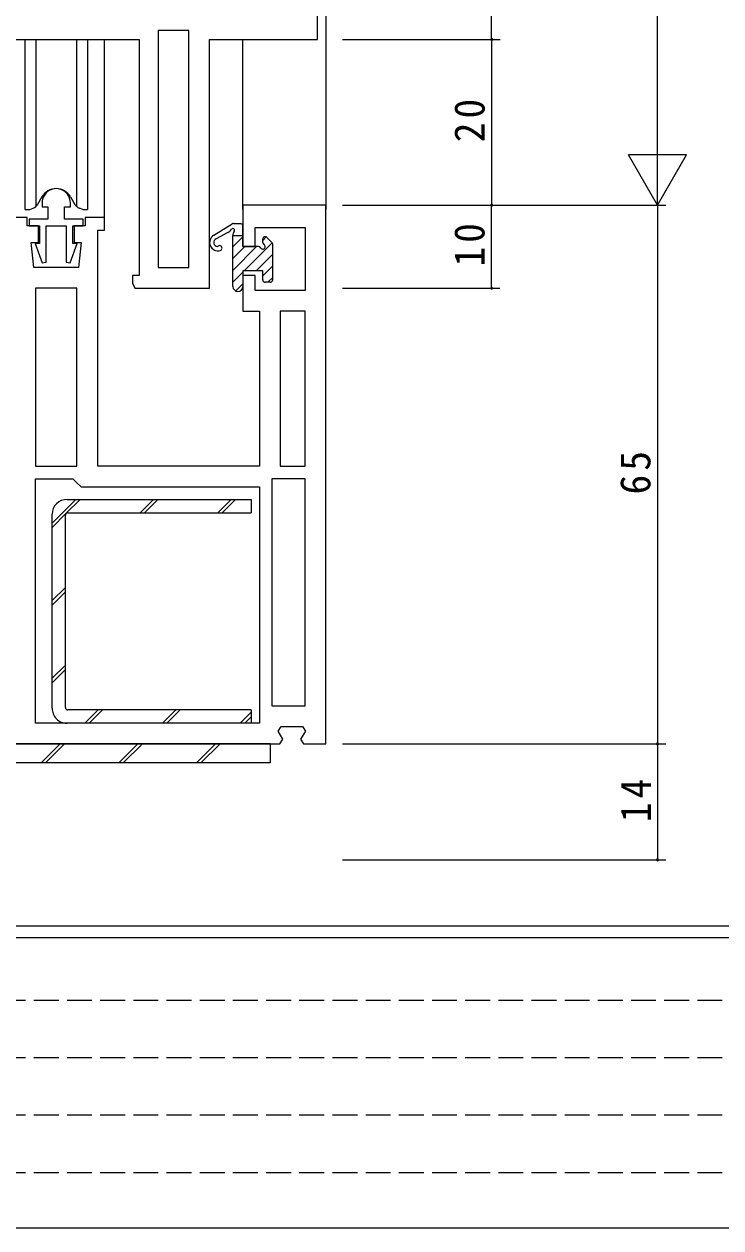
# Model space of a CAD drawing. Units: millimetres on the paper. Extents: x -420 to 373, y -297 to 267.
# Drawn here: x -290.3 to -206.3, y -297 to -151.7 of the extents above; entities that cross this region are included whole.
import ezdxf

# ---------------------------------------------------------------- set-up
doc = ezdxf.new("R2010")
doc.units = ezdxf.units.MM
doc.linetypes.add('DASHED3', pattern=[4, 3, -1])
for name, color, linetype, lineweight in [('0-1_YKK_ZWAK', 7, 'Continuous', 9), ('0-3_YKK_12', 2, 'Continuous', 9), ('0-4_YKK_D', 6, 'Continuous', 9), ('0-6_YKK_13', 4, 'Continuous', 9), ('0-7_YKK_11', 7, 'Continuous', 9)]:
    doc.layers.add(name, color=color, linetype=linetype, lineweight=lineweight)
doc.styles.add('ＭＳ ゴシック', font='')
doc.styles.get('ＭＳ ゴシック').set_extended_font_data('MS Gothic')

msp = doc.modelspace()

# ---------------------------------------------------------------- linework, layer by layer
at = {"layer": '0-1_YKK_ZWAK'}
for p, q in [((352.3, -260.6), (-417.7, -260.6)), ((314.5, -262), (-417.7, -262)), ((-417.7, -297), (314.5, -297))]:
    msp.add_line(p, q, dxfattribs=at)
at = {"layer": '0-1_YKK_ZWAK', "linetype": 'DASHED3'}
for p, q in [((-413.101, -269.512), (-164.909, -269.512)), ((-413.101, -276.441), (-164.909, -276.441)), ((-413.101, -283.37), (-164.909, -283.37)), ((-413.101, -290.298), (-164.909, -290.298))]:
    msp.add_line(p, q, dxfattribs=at)
at = {"layer": '0-3_YKK_12'}
for p, q in [((-253.907, 0.482), (-253.911, -174.099)), ((-280.611, -175.599), (-280.611, -153.599)), ((-263.903, -174.099), (-263.903, -153.599))]:
    msp.add_line(p, q, dxfattribs=at)
at = {"layer": '0-4_YKK_D'}
for p, q in [((-213.911, -166.599), (-213.911, 169.401)), ((-233.911, -153.599), (-233.911, -93.599)), ((-251.911, -153.599), (-232.903, -153.599)), ((-251.911, -153.599), (-232.911, -153.599)), ((-233.903, -173.599), (-233.903, -153.599)), ((-213.911, -173.599), (-213.911, -161.474)), ((-213.911, -173.599), (-217.411, -167.536)), ((-210.411, -167.536), (-217.411, -167.536)), ((-213.911, -173.599), (-210.411, -167.536)), ((-251.911, -173.599), (-232.903, -173.599)), ((-251.911, -173.599), (-212.911, -173.599)), ((-251.911, -173.599), (-232.911, -173.599)), ((-251.911, -173.599), (-212.911, -173.599)), ((-233.911, -183.599), (-233.911, -173.599)), ((-213.911, -173.599), (-213.911, -238.599)), ((-251.911, -183.599), (-232.911, -183.599)), ((-251.911, -238.599), (-212.911, -238.599)), ((-251.911, -238.599), (-212.911, -238.599)), ((-213.911, -238.599), (-213.911, -252.599)), ((-251.911, -252.599), (-212.911, -252.599))]:
    msp.add_line(p, q, dxfattribs=at)
for centre, start, end in [((-233.911, -153.599), 90, 270), ((-233.903, -153.599), 90, 270), ((-233.911, -153.599), 270, 90), ((-233.903, -153.599), 270, 90), ((-233.911, -173.599), 90, 270), ((-233.903, -173.599), 90, 270), ((-233.911, -173.599), 270, 90), ((-233.903, -173.599), 270, 90), ((-233.911, -183.599), 90, 270), ((-233.911, -183.599), 270, 90), ((-213.911, -238.599), 90, 270), ((-213.911, -238.599), 90, 270), ((-213.911, -238.599), 270, 90), ((-213.911, -238.599), 270, 90), ((-213.911, -252.599), 90, 270), ((-213.911, -252.599), 270, 90)]:
    msp.add_arc(centre, 0.106, start, end, dxfattribs=at)
at = {"layer": '0-6_YKK_13'}
for p, q in [((-290.162, -174.096), (-290.162, -153.599)), ((-288.849, -173.732), (-288.849, -153.599)), ((-283.974, -153.599), (-283.974, -173.732)), ((-282.661, -153.599), (-282.661, -174.096)), ((-288.144, -172.596), (-288.667, -173.503)), ((-284.679, -172.596), (-284.156, -173.503)), ((-290.162, -174.096), (-289.612, -174.096)), ((-289.612, -174.096), (-289.191, -173.943)), ((-283.212, -174.096), (-283.632, -173.943)), ((-283.212, -174.096), (-282.661, -174.096)), ((-267.395, -177.227), (-265.179, -175.84)), ((-265.731, -176.896), (-267.115, -177.645)), ((-265.034, -175.802), (-264.211, -175.802)), ((-263.911, -178.599), (-263.911, -176.102)), ((-265.111, -177.268), (-263.911, -177.268)), ((-265.111, -183.399), (-265.111, -177.268)), ((-263.911, -177.431), (-265.111, -178.631)), ((-262.251, -178.599), (-265.111, -181.459)), ((-263.665, -178.599), (-265.111, -180.045)), ((-262.031, -178.599), (-263.911, -178.599)), ((-260.365, -178.127), (-263.737, -181.499)), ((-261.511, -178.079), (-261.511, -177.699)), ((-261.081, -177.429), (-261.508, -177.856)), ((-260.999, -177.486), (-260.399, -178.086)), ((-260.311, -182.599), (-260.311, -178.299)), ((-260.311, -179.487), (-262.323, -181.499)), ((-261.511, -181.499), (-263.914, -181.499)), ((-263.911, -181.499), (-263.911, -183.399)), ((-260.311, -180.902), (-261.511, -182.102)), ((-261.511, -182.599), (-261.511, -181.499)), ((-263.911, -181.673), (-265.111, -182.873)), ((-260.611, -182.899), (-261.211, -182.899)), ((-260.311, -182.316), (-260.894, -182.899)), ((-263.911, -183.087), (-264.766, -183.942)), ((-286.911, -211.945), (-284.063, -209.097)), ((-285.197, -210.761), (-283.533, -209.097)), ((-276.294, -210.697), (-274.694, -209.097)), ((-275.763, -210.697), (-274.164, -209.097)), ((-266.925, -210.697), (-265.325, -209.097)), ((-266.394, -210.697), (-264.794, -209.097)), ((-286.911, -212.476), (-285.247, -210.812)), ((-286.911, -234.299), (-286.911, -210.897)), ((-285.311, -234.199), (-285.311, -210.997)), ((-285.011, -210.697), (-262.911, -210.697)), ((-286.911, -221.314), (-285.311, -219.714)), ((-286.911, -221.845), (-285.311, -220.245)), ((-286.911, -230.683), (-285.311, -229.083)), ((-286.911, -231.214), (-285.311, -229.614)), ((-262.909, -234.499), (-285.011, -234.499)), ((-282.957, -236.099), (-281.357, -234.499)), ((-282.427, -236.099), (-280.827, -234.499)), ((-273.588, -236.099), (-271.988, -234.499)), ((-273.057, -236.099), (-271.457, -234.499)), ((-264.219, -236.099), (-262.909, -234.788)), ((-262.909, -234.499), (-262.909, -236.099)), ((-262.909, -236.099), (-285.111, -236.099)), ((-263.688, -236.099), (-262.909, -235.319)), ((-260.611, -238.599), (-339.811, -238.599)), ((-288.227, -240.899), (-285.927, -238.599)), ((-287.696, -240.899), (-285.396, -238.599)), ((-278.858, -240.899), (-276.558, -238.599)), ((-278.327, -240.899), (-276.027, -238.599)), ((-269.489, -240.899), (-267.189, -238.599)), ((-268.958, -240.899), (-266.658, -238.599)), ((-260.611, -238.599), (-260.611, -240.899)), ((-260.611, -240.899), (-339.011, -240.899))]:
    msp.add_line(p, q, dxfattribs=at)
msp.add_lwpolyline([(-285.111, -209.097), (-262.911, -209.097), (-262.911, -210.697)], dxfattribs=at)
for centre, radius, start, end in [((-286.412, -173.596), 2, 30, 149.99998), ((-289.533, -173.003), 1, 290.01273, 329.99998), ((-289.533, -173.003), 1, 316.21162, 329.99998), ((-283.29, -173.003), 1, 210, 249.98726), ((-283.29, -173.003), 1, 210, 223.78836), ((-266.137, -175.982), 1, 293.99017, 328.73001), ((-265.111, -176.605), 0.2, 326.44269, 148.73001), ((-265.034, -176.102), 0.3, 90, 118.87427), ((-264.111, -177.268), 1, 146.44269, 180), ((-264.211, -176.102), 0.3, 0, 90), ((-266.912, -178.102), 1, 118.87427, 286.60155), ((-266.912, -178.102), 0.5, 113.99017, 264.81476), ((-266.712, -178.773), 0.3, 286.60155, 144.81476), ((-262.031, -178.899), 0.3, 30, 90), ((-261.511, -178.599), 0.3, 210, 60), ((-261.211, -177.699), 0.3, 45, 180), ((-261.211, -178.079), 0.3, 180, 239.99998), ((-260.611, -178.299), 0.3, 0, 45), ((-261.211, -182.599), 0.3, 180, 270), ((-260.611, -182.599), 0.3, 270, 0), ((-264.511, -183.399), 0.6, 180, 0), ((-285.111, -210.897), 1.8, 89.99998, 179.99998), ((-285.011, -210.997), 0.3, 89.99998, 179.99998), ((-285.111, -234.299), 1.8, 179.99998, 269.99998), ((-285.011, -234.199), 0.3, 179.99998, 269.99998)]:
    msp.add_arc(centre, radius, start, end, dxfattribs=at)
at = {"layer": '0-7_YKK_11'}
for p, q in [((-270.412, -181.099), (-270.412, -152.499)), ((-283.911, -205.099), (-283.911, -183.599)), ((-256.411, -205.099), (-256.411, -186.399)), ((-288.911, -236.099), (-288.911, -206.599)), ((-256.411, -233.999), (-256.411, -206.599)), ((-341.611, -238.599), (-259.433, -238.599))]:
    msp.add_line(p, q, dxfattribs=at)
for points in [[(-304.912, -183.599), (-295.412, -183.599), (-295.412, -178.599), (-296.912, -178.599), (-296.912, -180.899), (-302.212, -180.899), (-302.212, -173.299), (-296.912, -173.299), (-296.912, -175.099), (-295.412, -175.099), (-295.412, -171.499), (-295.912, -170.999), (-296.412, -170.499), (-296.412, -153.599), (-276.412, -153.599), (-276.412, -182.099), (-277.212, -182.099), (-277.212, -182.995), (-276.93, -183.599), (-267.912, -183.599), (-267.912, -153.599), (-254.912, -153.599), (-254.912, -113.599)], [(-341.611, -238.599), (-259.433, -238.599), (-259.07, -238.035), (-259.652, -237.062), (-259.289, -236.499), (-256.733, -236.499), (-256.371, -237.062), (-256.952, -238.035), (-256.589, -238.599), (-253.911, -238.599), (-253.911, -173.599), (-263.911, -173.599), (-263.911, -178.599), (-262.411, -178.599), (-262.411, -176.299), (-256.411, -176.299), (-256.411, -183.899), (-262.411, -183.899), (-262.411, -182.099), (-263.911, -182.099), (-263.911, -186.399), (-261.911, -186.399), (-261.911, -205.099), (-281.411, -205.099), (-281.411, -176.599), (-280.611, -176.599), (-280.611, -175.099), (-282.911, -175.099), (-282.911, -176.099), (-284.261, -176.099), (-284.261, -178.099), (-283.389, -178.099), (-283.711, -181.099), (-289.111, -181.099), (-289.434, -178.099), (-288.561, -178.099), (-288.561, -176.099), (-289.911, -176.099), (-289.911, -175.099), (-291.411, -175.099)], [(-288.111, -173.299), (-288.111, -173.799), (-287.411, -173.799), (-287.411, -175.299), (-289.661, -175.299), (-289.661, -176.099), (-288.411, -176.099), (-288.411, -178.199), (-288.945, -178.199), (-288.109, -180.537), (-287.611, -180.451)], [(-287.611, -180.451), (-287.611, -176.099), (-285.211, -176.099), (-285.211, -180.451), (-284.714, -180.537), (-283.877, -178.199), (-284.411, -178.199), (-284.411, -176.099), (-283.161, -176.099), (-283.161, -175.299), (-285.411, -175.299), (-285.411, -173.799), (-284.711, -173.799), (-284.711, -173.299)]]:
    msp.add_lwpolyline(points, dxfattribs=at)
for points in [[(-270.412, -181.099), (-270.412, -152.499), (-274.112, -152.499), (-274.112, -181.099)], [(-283.911, -205.099), (-283.911, -183.599), (-288.911, -183.599), (-288.911, -205.099)], [(-256.411, -205.099), (-256.411, -186.399), (-259.411, -186.399), (-259.411, -205.099)], [(-288.911, -236.099), (-288.911, -206.599), (-284.411, -206.599), (-283.911, -207.099), (-283.411, -207.599), (-261.911, -207.599), (-261.911, -236.099)], [(-256.411, -233.999), (-256.411, -206.599), (-260.411, -206.599), (-260.411, -233.999)]]:
    msp.add_lwpolyline(points, close=True, dxfattribs=at)
msp.add_arc((-286.411, -173.299), 1.7, 359.99998, 180, dxfattribs=at)

# ---------------------------------------------------------------- texts
at = {"layer": '0-4_YKK_D', "color": 3, "char_height": 3.666, "attachment_point": 7, "rotation": 90, "style": 'ＭＳ ゴシック'}
for s, insert in [('\\T1.21;\\W0.95;20', (-234.703, -165.999)), ('\\T1.21;\\W0.95;10', (-234.711, -180.999)), ('\\T1.21;\\W0.95;65', (-214.711, -208.499)), ('\\T1.21;\\W0.95;14', (-214.711, -248.036))]:
    msp.add_mtext(s, dxfattribs=dict(at, insert=insert))

doc.saveas('drawing.dxf')
